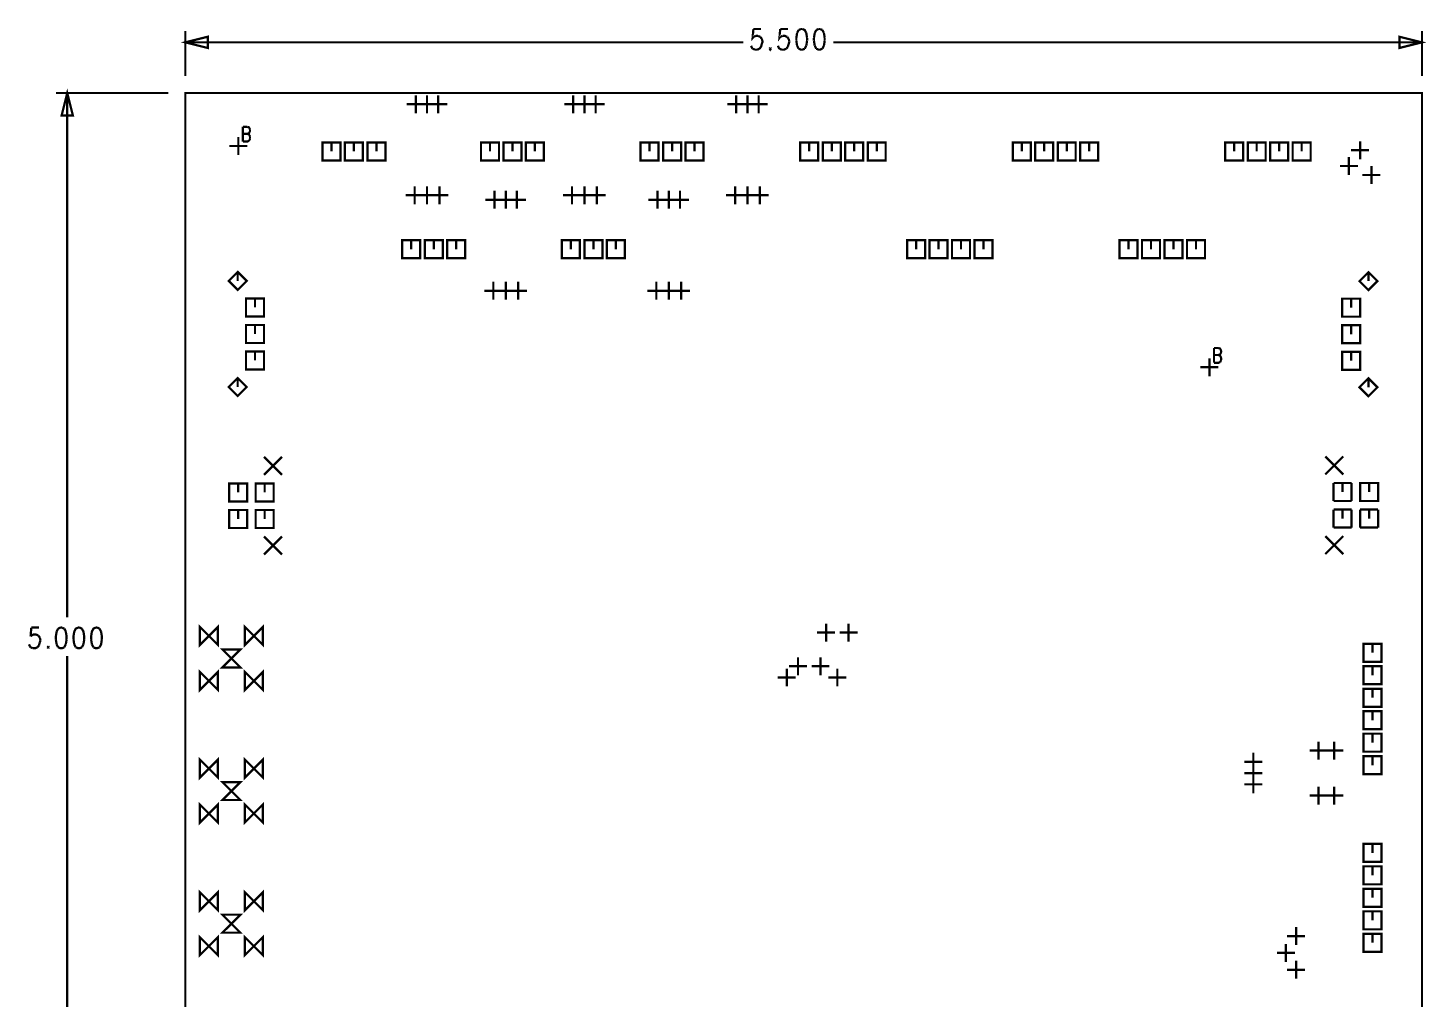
# Model space of a CAD drawing. Extents: x 7.3 to 17.4, y 4.7 to 13.3.
# Drawn here: x 7.3 to 13.51, y 8.97 to 13.29 of the extents above; entities that cross this region are included whole.
import ezdxf

# ---------------------------------------------------------------- set-up
doc = ezdxf.new("R2010")
doc.units = 0
doc.layers.add('DD_PHO', color=6, linetype='CONTINUOUS')

msp = doc.modelspace()

# ---------------------------------------------------------------- linework, layer by layer
at = {"layer": 'DD_PHO'}
for points, const_width in [([(8, 13.075), (8, 13.275)], 0.01), ([(10.52659, 13.28437), (10.52318, 13.245), (10.52659, 13.24937)], 0.01), ([(10.56068, 13.28437), (10.52659, 13.28437)], 0.01), ([(10.6459, 13.28437), (10.6425, 13.245), (10.6459, 13.24937)], 0.01), ([(10.68, 13.28437), (10.6459, 13.28437)], 0.01), ([(10.72772, 13.28), (10.7209, 13.26687)], 0.01), ([(10.73795, 13.28437), (10.72772, 13.28)], 0.01), ([(10.74477, 13.28437), (10.73795, 13.28437)], 0.01), ([(10.76181, 13.26687), (10.755, 13.28), (10.74477, 13.28437)], 0.01), ([(10.80613, 13.28), (10.79931, 13.26687)], 0.01), ([(10.81636, 13.28437), (10.80613, 13.28)], 0.01), ([(10.82318, 13.28437), (10.81636, 13.28437)], 0.01), ([(10.8334, 13.28), (10.82318, 13.28437)], 0.01), ([(10.84022, 13.26687), (10.8334, 13.28)], 0.01), ([(13.5, 13.075), (13.5, 13.275)], 0.01), ([(8, 13.225), (8.1, 13.25), (8.1, 13.2), (8, 13.225)], 0.01), ([(8, 13.225), (10.48136, 13.225)], 0.01), ([(10.52659, 13.24937), (10.53681, 13.25375)], 0.01), ([(10.53681, 13.25375), (10.54704, 13.25375)], 0.01), ([(10.54704, 13.25375), (10.55727, 13.24937)], 0.01), ([(10.55727, 13.24937), (10.56409, 13.24062)], 0.01), ([(10.56409, 13.24062), (10.5675, 13.2275), (10.56409, 13.21875), (10.56068, 13.20562)], 0.01), ([(10.6459, 13.24937), (10.65613, 13.25375)], 0.01), ([(10.65613, 13.25375), (10.66636, 13.25375), (10.67659, 13.24937)], 0.01), ([(10.67659, 13.24937), (10.6834, 13.24062)], 0.01), ([(10.6834, 13.21875), (10.68, 13.20562)], 0.01), ([(10.6834, 13.24062), (10.68681, 13.2275)], 0.01), ([(10.68681, 13.2275), (10.6834, 13.21875)], 0.01), ([(10.7209, 13.26687), (10.7175, 13.245), (10.7175, 13.23187)], 0.01), ([(10.7175, 13.23187), (10.7209, 13.21)], 0.01), ([(10.76522, 13.245), (10.76181, 13.26687)], 0.01), ([(10.76181, 13.21), (10.76522, 13.23187)], 0.01), ([(10.76522, 13.23187), (10.76522, 13.245)], 0.01), ([(10.79931, 13.26687), (10.7959, 13.245)], 0.01), ([(10.7959, 13.245), (10.7959, 13.23187)], 0.01), ([(10.7959, 13.23187), (10.79931, 13.21)], 0.01), ([(10.84363, 13.245), (10.84022, 13.26687)], 0.01), ([(10.84022, 13.21), (10.84363, 13.23187)], 0.01), ([(10.84363, 13.23187), (10.84363, 13.245)], 0.01), ([(13.5, 13.225), (10.88227, 13.225)], 0.01), ([(13.5, 13.225), (13.4, 13.2), (13.4, 13.25), (13.5, 13.225)], 0.01), ([(10.52318, 13.19687), (10.51977, 13.20125), (10.51636, 13.21)], 0.01), ([(10.5334, 13.1925), (10.52318, 13.19687)], 0.01), ([(10.54363, 13.1925), (10.5334, 13.1925)], 0.01), ([(10.55386, 13.19687), (10.54363, 13.1925)], 0.01), ([(10.56068, 13.20562), (10.55386, 13.19687)], 0.01), ([(10.60159, 13.20125), (10.59818, 13.19687)], 0.01), ([(10.59818, 13.19687), (10.60159, 13.1925), (10.605, 13.19687)], 0.01), ([(10.605, 13.19687), (10.60159, 13.20125)], 0.01), ([(10.6425, 13.19687), (10.63909, 13.20125), (10.63568, 13.21)], 0.01), ([(10.65272, 13.1925), (10.6425, 13.19687)], 0.01), ([(10.67318, 13.19687), (10.66295, 13.1925), (10.65272, 13.1925)], 0.01), ([(10.68, 13.20562), (10.67318, 13.19687)], 0.01), ([(10.7209, 13.21), (10.72772, 13.19687)], 0.01), ([(10.72772, 13.19687), (10.73795, 13.1925), (10.74477, 13.1925), (10.755, 13.19687)], 0.01), ([(10.755, 13.19687), (10.76181, 13.21)], 0.01), ([(10.79931, 13.21), (10.80613, 13.19687)], 0.01), ([(10.80613, 13.19687), (10.81636, 13.1925), (10.82318, 13.1925), (10.8334, 13.19687)], 0.01), ([(10.8334, 13.19687), (10.84022, 13.21)], 0.01), ([(7.925, 13), (7.425, 13)], 0.01), ([(7.475, 13), (7.5, 12.9), (7.45, 12.9), (7.475, 13)], 0.01), ([(7.475, 13), (7.475, 10.6675)], 0.01), ([(7.975, 13), (7.97502, 13)], 0.001), ([(8, 8), (13.5, 8), (13.5, 13), (8, 13), (8, 8)], 0.01), ([(8, 13.025), (8.00002, 13.025)], 0.001), ([(9.025, 12.91), (9.025, 12.99)], 0.01), ([(9.075, 12.91), (9.075, 12.99)], 0.01), ([(9.125, 12.91), (9.125, 12.99)], 0.01), ([(9.725, 12.91), (9.725, 12.99)], 0.01), ([(9.775, 12.91), (9.775, 12.99)], 0.01), ([(9.825, 12.91), (9.825, 12.99)], 0.01), ([(10.45, 12.91), (10.45, 12.99)], 0.01), ([(10.5, 12.91), (10.5, 12.99)], 0.01), ([(10.55, 12.91), (10.55, 12.99)], 0.01), ([(13.5, 13.025), (13.50002, 13.025)], 0.001), ([(8.985, 12.95), (9.065, 12.95)], 0.01), ([(9.035, 12.95), (9.115, 12.95)], 0.01), ([(9.085, 12.95), (9.165, 12.95)], 0.01), ([(9.685, 12.95), (9.765, 12.95)], 0.01), ([(9.735, 12.95), (9.815, 12.95)], 0.01), ([(9.785, 12.95), (9.865, 12.95)], 0.01), ([(10.41, 12.95), (10.49, 12.95)], 0.01), ([(10.46, 12.95), (10.54, 12.95)], 0.01), ([(10.51, 12.95), (10.59, 12.95)], 0.01), ([(8.256, 12.84962), (8.256, 12.784)], 0.01), ([(8.256, 12.84962), (8.27645, 12.84962)], 0.01), ([(8.27645, 12.84962), (8.28327, 12.8465), (8.28554, 12.84337)], 0.01), ([(8.28554, 12.84337), (8.28781, 12.83712)], 0.01), ([(8.236, 12.724), (8.236, 12.804)], 0.01), ([(8.256, 12.81837), (8.27645, 12.81837)], 0.01), ([(8.28327, 12.78712), (8.27645, 12.784), (8.256, 12.784)], 0.01), ([(8.28554, 12.82462), (8.28327, 12.8215), (8.27645, 12.81837)], 0.01), ([(8.27645, 12.81837), (8.28327, 12.81525), (8.28554, 12.81212)], 0.01), ([(8.28554, 12.79025), (8.28327, 12.78712)], 0.01), ([(8.28781, 12.83087), (8.28554, 12.82462)], 0.01), ([(8.28554, 12.81212), (8.28781, 12.80587)], 0.01), ([(8.28781, 12.7965), (8.28554, 12.79025)], 0.01), ([(8.28781, 12.83712), (8.28781, 12.83087)], 0.01), ([(8.28781, 12.80587), (8.28781, 12.7965)], 0.01), ([(8.61, 12.7), (8.69, 12.7), (8.69, 12.78), (8.61, 12.78), (8.61, 12.7)], 0.01), ([(8.65, 12.74), (8.65, 12.78)], 0.01), ([(8.71, 12.7), (8.79, 12.7), (8.79, 12.78), (8.71, 12.78), (8.71, 12.7)], 0.01), ([(8.75, 12.74), (8.75, 12.78)], 0.01), ([(8.81, 12.7), (8.89, 12.7), (8.89, 12.78), (8.81, 12.78), (8.81, 12.7)], 0.01), ([(8.85, 12.74), (8.85, 12.78)], 0.01), ([(9.315, 12.7), (9.395, 12.7), (9.395, 12.78), (9.315, 12.78), (9.315, 12.7)], 0.01), ([(9.355, 12.74), (9.355, 12.78)], 0.01), ([(9.415, 12.7), (9.495, 12.7), (9.495, 12.78), (9.415, 12.78), (9.415, 12.7)], 0.01), ([(9.455, 12.74), (9.455, 12.78)], 0.01), ([(9.515, 12.7), (9.595, 12.7), (9.595, 12.78), (9.515, 12.78), (9.515, 12.7)], 0.01), ([(9.555, 12.74), (9.555, 12.78)], 0.01), ([(10.025, 12.7), (10.105, 12.7), (10.105, 12.78), (10.025, 12.78), (10.025, 12.7)], 0.01), ([(10.065, 12.74), (10.065, 12.78)], 0.01), ([(10.125, 12.7), (10.205, 12.7), (10.205, 12.78), (10.125, 12.78), (10.125, 12.7)], 0.01), ([(10.165, 12.74), (10.165, 12.78)], 0.01), ([(10.225, 12.7), (10.305, 12.7), (10.305, 12.78), (10.225, 12.78), (10.225, 12.7)], 0.01), ([(10.265, 12.74), (10.265, 12.78)], 0.01), ([(10.735, 12.7), (10.815, 12.7), (10.815, 12.78), (10.735, 12.78), (10.735, 12.7)], 0.01), ([(10.775, 12.74), (10.775, 12.78)], 0.01), ([(10.835, 12.7), (10.915, 12.7), (10.915, 12.78), (10.835, 12.78), (10.835, 12.7)], 0.01), ([(10.875, 12.74), (10.875, 12.78)], 0.01), ([(10.935, 12.7), (11.015, 12.7), (11.015, 12.78), (10.935, 12.78), (10.935, 12.7)], 0.01), ([(10.975, 12.74), (10.975, 12.78)], 0.01), ([(11.035, 12.7), (11.115, 12.7), (11.115, 12.78), (11.035, 12.78), (11.035, 12.7)], 0.01), ([(11.075, 12.74), (11.075, 12.78)], 0.01), ([(11.68, 12.7), (11.76, 12.7), (11.76, 12.78), (11.68, 12.78), (11.68, 12.7)], 0.01), ([(11.72, 12.74), (11.72, 12.78)], 0.01), ([(11.78, 12.7), (11.86, 12.7), (11.86, 12.78), (11.78, 12.78), (11.78, 12.7)], 0.01), ([(11.82, 12.74), (11.82, 12.78)], 0.01), ([(11.88, 12.7), (11.96, 12.7), (11.96, 12.78), (11.88, 12.78), (11.88, 12.7)], 0.01), ([(11.92, 12.74), (11.92, 12.78)], 0.01), ([(11.98, 12.7), (12.06, 12.7), (12.06, 12.78), (11.98, 12.78), (11.98, 12.7)], 0.01), ([(12.02, 12.74), (12.02, 12.78)], 0.01), ([(12.625, 12.7), (12.705, 12.7), (12.705, 12.78), (12.625, 12.78), (12.625, 12.7)], 0.01), ([(12.665, 12.74), (12.665, 12.78)], 0.01), ([(12.725, 12.7), (12.805, 12.7), (12.805, 12.78), (12.725, 12.78), (12.725, 12.7)], 0.01), ([(12.765, 12.74), (12.765, 12.78)], 0.01), ([(12.825, 12.7), (12.905, 12.7), (12.905, 12.78), (12.825, 12.78), (12.825, 12.7)], 0.01), ([(12.865, 12.74), (12.865, 12.78)], 0.01), ([(12.925, 12.7), (13.005, 12.7), (13.005, 12.78), (12.925, 12.78), (12.925, 12.7)], 0.01), ([(12.965, 12.74), (12.965, 12.78)], 0.01), ([(13.225, 12.705), (13.225, 12.785)], 0.01), ([(8.196, 12.764), (8.276, 12.764)], 0.01), ([(13.185, 12.745), (13.265, 12.745)], 0.01), ([(13.135, 12.675), (13.215, 12.675)], 0.01), ([(13.175, 12.635), (13.175, 12.715)], 0.01), ([(13.275, 12.595), (13.275, 12.675)], 0.01), ([(13.235, 12.635), (13.315, 12.635)], 0.01), ([(8.98, 12.545), (9.06, 12.545)], 0.01), ([(9.02, 12.505), (9.02, 12.585)], 0.01), ([(9.035, 12.545), (9.115, 12.545)], 0.01), ([(9.075, 12.505), (9.075, 12.585)], 0.01), ([(9.09, 12.545), (9.17, 12.545)], 0.01), ([(9.13, 12.505), (9.13, 12.585)], 0.01), ([(9.375, 12.485), (9.375, 12.565)], 0.01), ([(9.425, 12.485), (9.425, 12.565)], 0.01), ([(9.475, 12.485), (9.475, 12.565)], 0.01), ([(9.68, 12.545), (9.76, 12.545)], 0.01), ([(9.72, 12.505), (9.72, 12.585)], 0.01), ([(9.735, 12.545), (9.815, 12.545)], 0.01), ([(9.775, 12.505), (9.775, 12.585)], 0.01), ([(9.79, 12.545), (9.87, 12.545)], 0.01), ([(9.83, 12.505), (9.83, 12.585)], 0.01), ([(10.1, 12.485), (10.1, 12.565)], 0.01), ([(10.15, 12.485), (10.15, 12.565)], 0.01), ([(10.2, 12.485), (10.2, 12.565)], 0.01), ([(10.405, 12.545), (10.485, 12.545)], 0.01), ([(10.445, 12.505), (10.445, 12.585)], 0.01), ([(10.46, 12.545), (10.54, 12.545)], 0.01), ([(10.5, 12.505), (10.5, 12.585)], 0.01), ([(10.515, 12.545), (10.595, 12.545)], 0.01), ([(10.555, 12.505), (10.555, 12.585)], 0.01), ([(9.335, 12.525), (9.415, 12.525)], 0.01), ([(9.385, 12.525), (9.465, 12.525)], 0.01), ([(9.435, 12.525), (9.515, 12.525)], 0.01), ([(10.06, 12.525), (10.14, 12.525)], 0.01), ([(10.11, 12.525), (10.19, 12.525)], 0.01), ([(10.16, 12.525), (10.24, 12.525)], 0.01), ([(8.965, 12.265), (9.045, 12.265), (9.045, 12.345), (8.965, 12.345), (8.965, 12.265)], 0.01), ([(9.005, 12.305), (9.005, 12.345)], 0.01), ([(9.065, 12.265), (9.145, 12.265), (9.145, 12.345), (9.065, 12.345), (9.065, 12.265)], 0.01), ([(9.105, 12.305), (9.105, 12.345)], 0.01), ([(9.165, 12.265), (9.245, 12.265), (9.245, 12.345), (9.165, 12.345), (9.165, 12.265)], 0.01), ([(9.205, 12.305), (9.205, 12.345)], 0.01), ([(9.675, 12.265), (9.755, 12.265), (9.755, 12.345), (9.675, 12.345), (9.675, 12.265)], 0.01), ([(9.715, 12.305), (9.715, 12.345)], 0.01), ([(9.775, 12.265), (9.855, 12.265), (9.855, 12.345), (9.775, 12.345), (9.775, 12.265)], 0.01), ([(9.815, 12.305), (9.815, 12.345)], 0.01), ([(9.875, 12.265), (9.955, 12.265), (9.955, 12.345), (9.875, 12.345), (9.875, 12.265)], 0.01), ([(9.915, 12.305), (9.915, 12.345)], 0.01), ([(11.21, 12.265), (11.29, 12.265), (11.29, 12.345), (11.21, 12.345), (11.21, 12.265)], 0.01), ([(11.25, 12.305), (11.25, 12.345)], 0.01), ([(11.31, 12.265), (11.39, 12.265), (11.39, 12.345), (11.31, 12.345), (11.31, 12.265)], 0.01), ([(11.35, 12.305), (11.35, 12.345)], 0.01), ([(11.41, 12.265), (11.49, 12.265), (11.49, 12.345), (11.41, 12.345), (11.41, 12.265)], 0.01), ([(11.45, 12.305), (11.45, 12.345)], 0.01), ([(11.51, 12.265), (11.59, 12.265), (11.59, 12.345), (11.51, 12.345), (11.51, 12.265)], 0.01), ([(11.55, 12.305), (11.55, 12.345)], 0.01), ([(12.155, 12.265), (12.235, 12.265), (12.235, 12.345), (12.155, 12.345), (12.155, 12.265)], 0.01), ([(12.195, 12.305), (12.195, 12.345)], 0.01), ([(12.255, 12.265), (12.335, 12.265), (12.335, 12.345), (12.255, 12.345), (12.255, 12.265)], 0.01), ([(12.295, 12.305), (12.295, 12.345)], 0.01), ([(12.355, 12.265), (12.435, 12.265), (12.435, 12.345), (12.355, 12.345), (12.355, 12.265)], 0.01), ([(12.395, 12.305), (12.395, 12.345)], 0.01), ([(12.455, 12.265), (12.535, 12.265), (12.535, 12.345), (12.455, 12.345), (12.455, 12.265)], 0.01), ([(12.495, 12.305), (12.495, 12.345)], 0.01), ([(8.233, 12.124), (8.273, 12.164), (8.233, 12.204), (8.193, 12.164), (8.233, 12.124)], 0.01), ([(8.233, 12.164), (8.233, 12.204)], 0.01), ([(9.37, 12.08), (9.37, 12.16)], 0.01), ([(9.425, 12.08), (9.425, 12.16)], 0.01), ([(9.48, 12.08), (9.48, 12.16)], 0.01), ([(10.095, 12.08), (10.095, 12.16)], 0.01), ([(10.15, 12.08), (10.15, 12.16)], 0.01), ([(10.205, 12.08), (10.205, 12.16)], 0.01), ([(13.262, 12.123), (13.302, 12.163), (13.262, 12.203), (13.222, 12.163), (13.262, 12.123)], 0.01), ([(13.262, 12.163), (13.262, 12.203)], 0.01), ([(9.33, 12.12), (9.41, 12.12)], 0.01), ([(9.385, 12.12), (9.465, 12.12)], 0.01), ([(9.44, 12.12), (9.52, 12.12)], 0.01), ([(10.055, 12.12), (10.135, 12.12)], 0.01), ([(10.11, 12.12), (10.19, 12.12)], 0.01), ([(10.165, 12.12), (10.245, 12.12)], 0.01), ([(8.27, 12.006), (8.35, 12.006), (8.35, 12.086), (8.27, 12.086), (8.27, 12.006)], 0.01), ([(8.31, 12.046), (8.31, 12.086)], 0.01), ([(13.145, 12.005), (13.225, 12.005), (13.225, 12.085), (13.145, 12.085), (13.145, 12.005)], 0.01), ([(13.185, 12.045), (13.185, 12.085)], 0.01), ([(8.27, 11.888), (8.35, 11.888), (8.35, 11.968), (8.27, 11.968), (8.27, 11.888)], 0.01), ([(8.31, 11.928), (8.31, 11.968)], 0.01), ([(13.145, 11.887), (13.225, 11.887), (13.225, 11.967), (13.145, 11.967), (13.145, 11.887)], 0.01), ([(13.185, 11.927), (13.185, 11.967)], 0.01), ([(8.27, 11.77), (8.35, 11.77), (8.35, 11.85), (8.27, 11.85), (8.27, 11.77)], 0.01), ([(8.31, 11.81), (8.31, 11.85)], 0.01), ([(12.575, 11.86562), (12.575, 11.8)], 0.01), ([(12.575, 11.86562), (12.59545, 11.86562)], 0.01), ([(12.59545, 11.86562), (12.60227, 11.8625), (12.60454, 11.85937)], 0.01), ([(12.60454, 11.85937), (12.60681, 11.85312)], 0.01), ([(12.60681, 11.84687), (12.60454, 11.84062)], 0.01), ([(12.60681, 11.85312), (12.60681, 11.84687)], 0.01), ([(13.145, 11.769), (13.225, 11.769), (13.225, 11.849), (13.145, 11.849), (13.145, 11.769)], 0.01), ([(13.185, 11.809), (13.185, 11.849)], 0.01), ([(12.555, 11.74), (12.555, 11.82)], 0.01), ([(12.575, 11.83437), (12.59545, 11.83437)], 0.01), ([(12.60227, 11.80312), (12.59545, 11.8), (12.575, 11.8)], 0.01), ([(12.60454, 11.84062), (12.60227, 11.8375), (12.59545, 11.83437)], 0.01), ([(12.59545, 11.83437), (12.60227, 11.83125), (12.60454, 11.82812)], 0.01), ([(12.60454, 11.80625), (12.60227, 11.80312)], 0.01), ([(12.60454, 11.82812), (12.60681, 11.82187)], 0.01), ([(12.60681, 11.8125), (12.60454, 11.80625)], 0.01), ([(12.60681, 11.82187), (12.60681, 11.8125)], 0.01), ([(8.233, 11.652), (8.273, 11.692), (8.233, 11.732), (8.193, 11.692), (8.233, 11.652)], 0.01), ([(8.233, 11.692), (8.233, 11.732)], 0.01), ([(12.515, 11.78), (12.595, 11.78)], 0.01), ([(13.262, 11.651), (13.302, 11.691), (13.262, 11.731), (13.222, 11.691), (13.262, 11.651)], 0.01), ([(13.262, 11.691), (13.262, 11.731)], 0.01), ([(8.35011, 11.30122), (8.43011, 11.38122)], 0.01), ([(8.35011, 11.38122), (8.43011, 11.30122)], 0.01), ([(13.06988, 11.30311), (13.14988, 11.38311)], 0.01), ([(13.06988, 11.38311), (13.14988, 11.30311)], 0.01), ([(8.195, 11.18311), (8.275, 11.18311), (8.275, 11.26311), (8.195, 11.26311), (8.195, 11.18311)], 0.01), ([(8.235, 11.22311), (8.235, 11.26311)], 0.01), ([(8.31311, 11.18311), (8.39311, 11.18311), (8.39311, 11.26311), (8.31311, 11.26311), (8.31311, 11.18311)], 0.01), ([(8.35311, 11.22311), (8.35311, 11.26311)], 0.01), ([(13.18688, 11.265), (13.10688, 11.265)], 0.01), ([(13.10688, 11.265), (13.10688, 11.185)], 0.01), ([(13.14688, 11.225), (13.14688, 11.265)], 0.01), ([(13.18688, 11.185), (13.18688, 11.265)], 0.01), ([(13.225, 11.185), (13.305, 11.185), (13.305, 11.265), (13.225, 11.265), (13.225, 11.185)], 0.01), ([(13.265, 11.225), (13.265, 11.265)], 0.01), ([(13.10688, 11.185), (13.18688, 11.185)], 0.01), ([(8.195, 11.065), (8.275, 11.065), (8.275, 11.145), (8.195, 11.145), (8.195, 11.065)], 0.01), ([(8.235, 11.105), (8.235, 11.145)], 0.01), ([(8.31311, 11.065), (8.39311, 11.065), (8.39311, 11.145), (8.31311, 11.145), (8.31311, 11.065)], 0.01), ([(8.35311, 11.105), (8.35311, 11.145)], 0.01), ([(13.18688, 11.14688), (13.10688, 11.14688)], 0.01), ([(13.10688, 11.14688), (13.10688, 11.06688)], 0.01), ([(13.14688, 11.10688), (13.14688, 11.14688)], 0.01), ([(13.18688, 11.06688), (13.18688, 11.14688)], 0.01), ([(13.305, 11.14688), (13.225, 11.14688)], 0.01), ([(13.225, 11.14688), (13.225, 11.06688)], 0.01), ([(13.265, 11.10688), (13.265, 11.14688)], 0.01), ([(13.305, 11.06688), (13.305, 11.14688)], 0.01), ([(13.10688, 11.06688), (13.18688, 11.06688)], 0.01), ([(13.225, 11.06688), (13.305, 11.06688)], 0.01), ([(8.35011, 10.94688), (8.43011, 11.02688)], 0.01), ([(8.35011, 11.02688), (8.43011, 10.94688)], 0.01), ([(13.06988, 10.94877), (13.14988, 11.02877)], 0.01), ([(13.06988, 11.02877), (13.14988, 10.94877)], 0.01), ([(7.31522, 10.62187), (7.31181, 10.5825)], 0.01), ([(7.34931, 10.62187), (7.31522, 10.62187)], 0.01), ([(7.43454, 10.6175), (7.42772, 10.60437)], 0.01), ([(7.44477, 10.62187), (7.43454, 10.6175)], 0.01), ([(7.45159, 10.62187), (7.44477, 10.62187)], 0.01), ([(7.46181, 10.6175), (7.45159, 10.62187)], 0.01), ([(7.46863, 10.60437), (7.46181, 10.6175)], 0.01), ([(7.52318, 10.62187), (7.51295, 10.6175), (7.50613, 10.60437)], 0.01), ([(7.53, 10.62187), (7.52318, 10.62187)], 0.01), ([(7.54022, 10.6175), (7.53, 10.62187)], 0.01), ([(7.54704, 10.60437), (7.54022, 10.6175)], 0.01), ([(7.60159, 10.62187), (7.59136, 10.6175), (7.58454, 10.60437)], 0.01), ([(7.6084, 10.62187), (7.60159, 10.62187)], 0.01), ([(7.61863, 10.6175), (7.6084, 10.62187)], 0.01), ([(7.62545, 10.60437), (7.61863, 10.6175)], 0.01), ([(8.065, 10.545), (8.145, 10.625), (8.145, 10.545), (8.065, 10.625), (8.065, 10.545)], 0.01), ([(8.265, 10.545), (8.345, 10.625), (8.345, 10.545), (8.265, 10.625), (8.265, 10.545)], 0.01), ([(10.85, 10.56), (10.85, 10.64)], 0.01), ([(10.95, 10.56), (10.95, 10.64)], 0.01), ([(7.3084, 10.53875), (7.305, 10.5475)], 0.01), ([(7.31181, 10.5825), (7.31522, 10.58687)], 0.01), ([(7.31522, 10.58687), (7.32545, 10.59125), (7.33568, 10.59125), (7.3459, 10.58687)], 0.01), ([(7.3459, 10.58687), (7.35272, 10.57812)], 0.01), ([(7.35272, 10.55625), (7.34931, 10.54312)], 0.01), ([(7.35272, 10.57812), (7.35613, 10.565)], 0.01), ([(7.35613, 10.565), (7.35272, 10.55625)], 0.01), ([(7.42772, 10.60437), (7.42431, 10.5825)], 0.01), ([(7.42431, 10.5825), (7.42431, 10.56937)], 0.01), ([(7.42431, 10.56937), (7.42772, 10.5475)], 0.01), ([(7.42772, 10.5475), (7.43454, 10.53437)], 0.01), ([(7.46181, 10.53437), (7.46863, 10.5475)], 0.01), ([(7.47204, 10.5825), (7.46863, 10.60437)], 0.01), ([(7.46863, 10.5475), (7.47204, 10.56937)], 0.01), ([(7.47204, 10.56937), (7.47204, 10.5825)], 0.01), ([(7.50613, 10.60437), (7.50272, 10.5825)], 0.01), ([(7.50272, 10.5825), (7.50272, 10.56937)], 0.01), ([(7.50272, 10.56937), (7.50613, 10.5475)], 0.01), ([(7.50613, 10.5475), (7.51295, 10.53437)], 0.01), ([(7.54022, 10.53437), (7.54704, 10.5475)], 0.01), ([(7.55045, 10.56937), (7.55045, 10.5825), (7.54704, 10.60437)], 0.01), ([(7.54704, 10.5475), (7.55045, 10.56937)], 0.01), ([(7.58454, 10.60437), (7.58113, 10.5825)], 0.01), ([(7.58113, 10.5825), (7.58113, 10.56937)], 0.01), ([(7.58113, 10.56937), (7.58454, 10.5475)], 0.01), ([(7.58454, 10.5475), (7.59136, 10.53437)], 0.01), ([(7.61863, 10.53437), (7.62545, 10.5475), (7.62886, 10.56937)], 0.01), ([(7.62886, 10.56937), (7.62886, 10.5825), (7.62545, 10.60437)], 0.01), ([(10.81, 10.6), (10.89, 10.6)], 0.01), ([(10.91, 10.6), (10.99, 10.6)], 0.01), ([(13.24, 10.47), (13.32, 10.47), (13.32, 10.55), (13.24, 10.55), (13.24, 10.47)], 0.01), ([(13.28, 10.51), (13.28, 10.55)], 0.01), ([(7.31181, 10.53437), (7.3084, 10.53875)], 0.01), ([(7.32204, 10.53), (7.31181, 10.53437)], 0.01), ([(7.3425, 10.53437), (7.33227, 10.53), (7.32204, 10.53)], 0.01), ([(7.34931, 10.54312), (7.3425, 10.53437)], 0.01), ([(7.39022, 10.53875), (7.38681, 10.53437)], 0.01), ([(7.38681, 10.53437), (7.39022, 10.53)], 0.01), ([(7.39363, 10.53437), (7.39022, 10.53875)], 0.01), ([(7.39022, 10.53), (7.39363, 10.53437)], 0.01), ([(7.43454, 10.53437), (7.44477, 10.53), (7.45159, 10.53), (7.46181, 10.53437)], 0.01), ([(7.475, 8), (7.475, 10.495)], 0.01), ([(7.51295, 10.53437), (7.52318, 10.53), (7.53, 10.53), (7.54022, 10.53437)], 0.01), ([(7.59136, 10.53437), (7.60159, 10.53), (7.6084, 10.53)], 0.01), ([(7.6084, 10.53), (7.61863, 10.53437)], 0.01), ([(8.165, 10.445), (8.245, 10.445), (8.165, 10.525), (8.245, 10.525), (8.165, 10.445)], 0.01), ([(10.725, 10.41), (10.725, 10.49)], 0.01), ([(10.825, 10.41), (10.825, 10.49)], 0.01), ([(8.065, 10.345), (8.145, 10.425), (8.145, 10.345), (8.065, 10.425), (8.065, 10.345)], 0.01), ([(8.265, 10.345), (8.345, 10.425), (8.345, 10.345), (8.265, 10.425), (8.265, 10.345)], 0.01), ([(10.675, 10.36), (10.675, 10.44)], 0.01), ([(10.685, 10.45), (10.765, 10.45)], 0.01), ([(10.785, 10.45), (10.865, 10.45)], 0.01), ([(10.9, 10.36), (10.9, 10.44)], 0.01), ([(13.24, 10.37), (13.32, 10.37), (13.32, 10.45), (13.24, 10.45), (13.24, 10.37)], 0.01), ([(13.28, 10.41), (13.28, 10.45)], 0.01), ([(10.635, 10.4), (10.715, 10.4)], 0.01), ([(10.86, 10.4), (10.94, 10.4)], 0.01), ([(13.24, 10.27), (13.32, 10.27), (13.32, 10.35), (13.24, 10.35), (13.24, 10.27)], 0.01), ([(13.28, 10.31), (13.28, 10.35)], 0.01), ([(13.24, 10.17), (13.32, 10.17), (13.32, 10.25), (13.24, 10.25), (13.24, 10.17)], 0.01), ([(13.28, 10.21), (13.28, 10.25)], 0.01), ([(13.04, 10.035), (13.04, 10.115)], 0.01), ([(13.11, 10.035), (13.11, 10.115)], 0.01), ([(13.24, 10.07), (13.32, 10.07), (13.32, 10.15), (13.24, 10.15), (13.24, 10.07)], 0.01), ([(13.28, 10.11), (13.28, 10.15)], 0.01), ([(12.75, 9.985), (12.75, 10.065)], 0.01), ([(13, 10.075), (13.08, 10.075)], 0.01), ([(13.07, 10.075), (13.15, 10.075)], 0.01), ([(13.24, 9.97), (13.32, 9.97), (13.32, 10.05), (13.24, 10.05), (13.24, 9.97)], 0.01), ([(13.28, 10.01), (13.28, 10.05)], 0.01), ([(8.065, 9.955), (8.145, 10.035), (8.145, 9.955), (8.065, 10.035), (8.065, 9.955)], 0.01), ([(8.265, 9.955), (8.345, 10.035), (8.345, 9.955), (8.265, 10.035), (8.265, 9.955)], 0.01), ([(12.71, 10.025), (12.79, 10.025)], 0.01), ([(12.75, 9.935), (12.75, 10.015)], 0.01), ([(8.165, 9.855), (8.245, 9.855), (8.165, 9.935), (8.245, 9.935), (8.165, 9.855)], 0.01), ([(12.71, 9.975), (12.79, 9.975)], 0.01), ([(12.71, 9.925), (12.79, 9.925)], 0.01), ([(12.75, 9.885), (12.75, 9.965)], 0.01), ([(13, 9.875), (13.08, 9.875)], 0.01), ([(13.04, 9.835), (13.04, 9.915)], 0.01), ([(13.07, 9.875), (13.15, 9.875)], 0.01), ([(13.11, 9.835), (13.11, 9.915)], 0.01), ([(8.065, 9.755), (8.145, 9.835), (8.145, 9.755), (8.065, 9.835), (8.065, 9.755)], 0.01), ([(8.265, 9.755), (8.345, 9.835), (8.345, 9.755), (8.265, 9.835), (8.265, 9.755)], 0.01), ([(13.24, 9.58), (13.32, 9.58), (13.32, 9.66), (13.24, 9.66), (13.24, 9.58)], 0.01), ([(13.28, 9.62), (13.28, 9.66)], 0.01), ([(13.24, 9.48), (13.32, 9.48), (13.32, 9.56), (13.24, 9.56), (13.24, 9.48)], 0.01), ([(13.28, 9.52), (13.28, 9.56)], 0.01), ([(8.065, 9.365), (8.145, 9.445), (8.145, 9.365), (8.065, 9.445), (8.065, 9.365)], 0.01), ([(8.265, 9.365), (8.345, 9.445), (8.345, 9.365), (8.265, 9.445), (8.265, 9.365)], 0.01), ([(13.24, 9.38), (13.32, 9.38), (13.32, 9.46), (13.24, 9.46), (13.24, 9.38)], 0.01), ([(13.28, 9.42), (13.28, 9.46)], 0.01), ([(8.165, 9.265), (8.245, 9.265), (8.165, 9.345), (8.245, 9.345), (8.165, 9.265)], 0.01), ([(13.24, 9.28), (13.32, 9.28), (13.32, 9.36), (13.24, 9.36), (13.24, 9.28)], 0.01), ([(13.28, 9.32), (13.28, 9.36)], 0.01), ([(8.065, 9.165), (8.145, 9.245), (8.145, 9.165), (8.065, 9.245), (8.065, 9.165)], 0.01), ([(8.265, 9.165), (8.345, 9.245), (8.345, 9.165), (8.265, 9.245), (8.265, 9.165)], 0.01), ([(12.9, 9.25), (12.98, 9.25)], 0.01), ([(12.94, 9.21), (12.94, 9.29)], 0.01), ([(13.24, 9.18), (13.32, 9.18), (13.32, 9.26), (13.24, 9.26), (13.24, 9.18)], 0.01), ([(13.28, 9.22), (13.28, 9.26)], 0.01), ([(12.895, 9.135), (12.895, 9.215)], 0.01), ([(12.855, 9.175), (12.935, 9.175)], 0.01), ([(12.94, 9.06), (12.94, 9.14)], 0.01), ([(12.9, 9.1), (12.98, 9.1)], 0.01)]:
    msp.add_lwpolyline(points, dxfattribs=dict(at, const_width=const_width))

doc.saveas('drawing.dxf')
